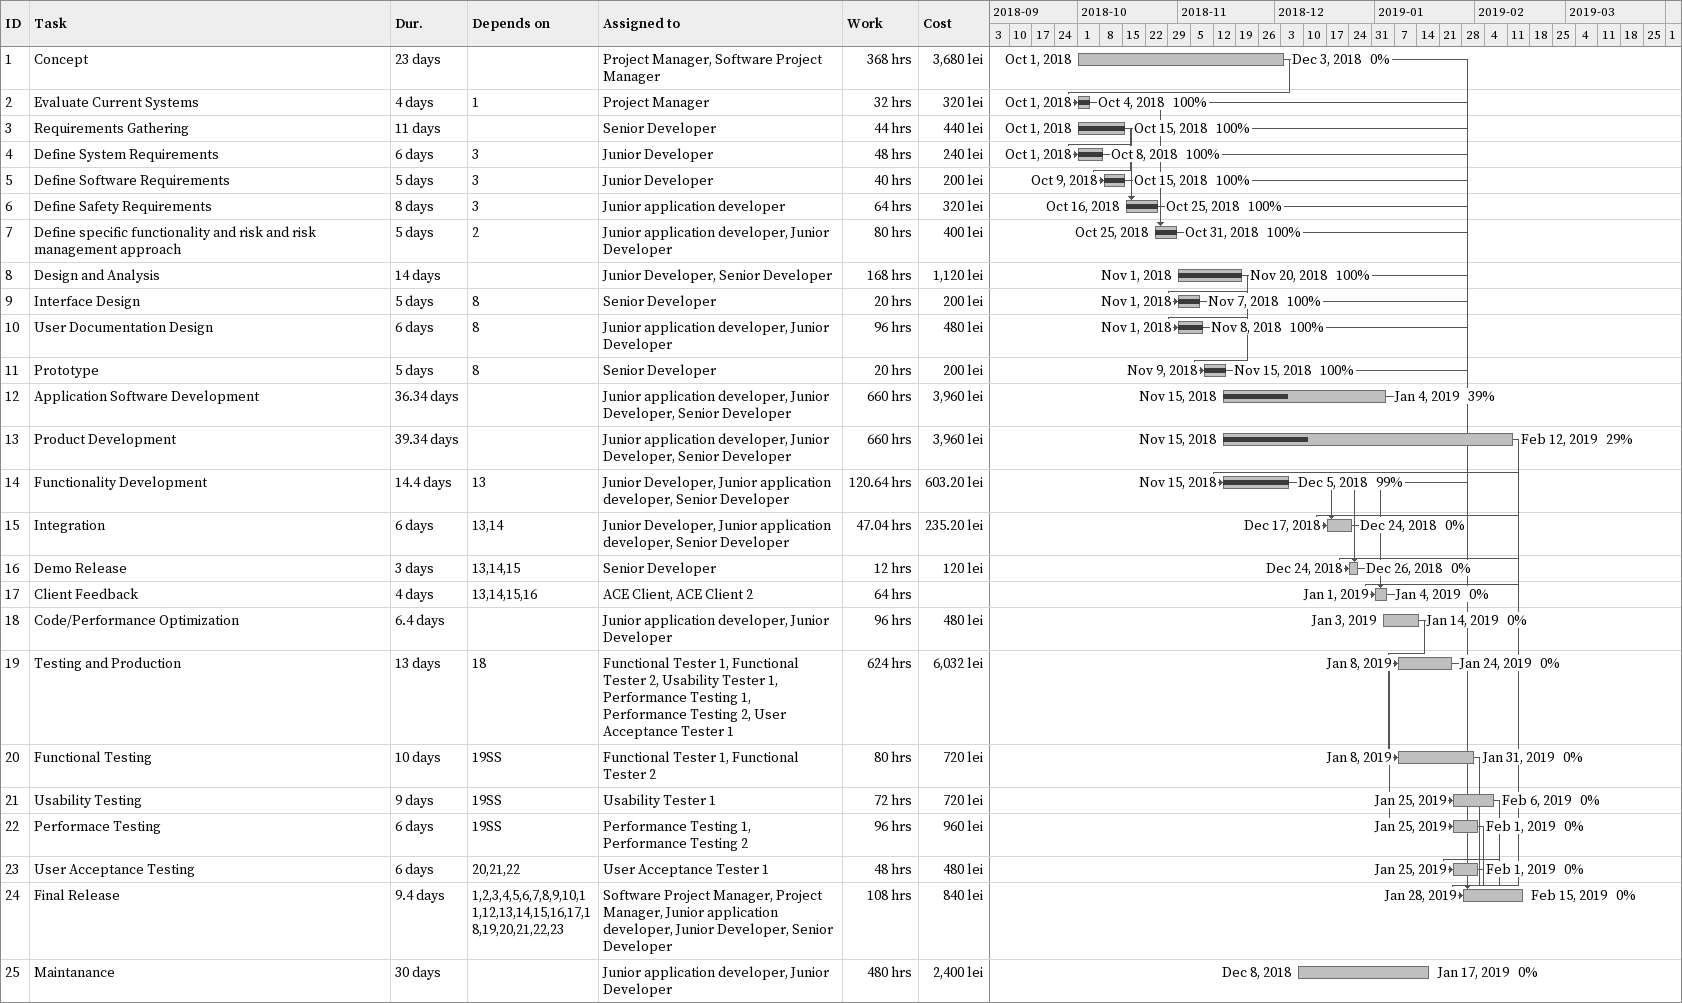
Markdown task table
| ID | Task | Duration | Start | Finish | Predecessors | Resources | % complete | Work (h) | Cost (lei) |
|---|---|---|---|---|---|---|---|---|---|
| 1 | Concept | 23d | 2018-10-01 | 2018-12-03 |  | Project Manager, Software Project Manager | 0 | 368 | 3680 |
| 2 | Evaluate Current Systems | 4d | 2018-10-01 | 2018-10-04 | 1 | Project Manager | 100 | 32 | 320 |
| 3 | Requirements Gathering | 11d | 2018-10-01 | 2018-10-15 |  | Senior Developer | 100 | 44 | 440 |
| 4 | Define System Requirements | 6d | 2018-10-01 | 2018-10-08 | 3 | Junior Developer | 100 | 48 | 240 |
| 5 | Define Software Requirements | 5d | 2018-10-09 | 2018-10-15 | 3 | Junior Developer | 100 | 40 | 200 |
| 6 | Define Safety Requirements | 8d | 2018-10-16 | 2018-10-25 | 3 | Junior application developer | 100 | 64 | 320 |
| 7 | Define specific functionality and risk and risk management approach | 5d | 2018-10-25 | 2018-10-31 | 2 | Junior application developer, Junior Developer | 100 | 80 | 400 |
| 8 | Design and Analysis | 14d | 2018-11-01 | 2018-11-20 |  | Junior Developer, Senior Developer | 100 | 168 | 1120 |
| 9 | Interface Design | 5d | 2018-11-01 | 2018-11-07 | 8 | Senior Developer | 100 | 20 | 200 |
| 10 | User Documentation Design | 6d | 2018-11-01 | 2018-11-08 | 8 | Junior application developer, Junior Developer | 100 | 96 | 480 |
| 11 | Prototype | 5d | 2018-11-09 | 2018-11-15 | 8 | Senior Developer | 100 | 20 | 200 |
| 12 | Application Software Development | 36.34d | 2018-11-15 | 2019-01-04 |  | Junior application developer, Junior Developer, Senior Developer | 39 | 660 | 3960 |
| 13 | Product Development | 39.34d | 2018-11-15 | 2019-02-12 |  | Junior application developer, Junior Developer, Senior Developer | 29 | 660 | 3960 |
| 14 | Functionality Development | 14.4d | 2018-11-15 | 2018-12-05 | 13 | Junior Developer, Junior application developer, Senior Developer | 99 | 120.64 | 603.20 |
| 15 | Integration | 6d | 2018-12-17 | 2018-12-24 | 13, 14 | Junior Developer, Junior application developer, Senior Developer | 0 | 47.04 | 235.20 |
| 16 | Demo Release | 3d | 2018-12-24 | 2018-12-26 | 13, 14, 15 | Senior Developer | 0 | 12 | 120 |
| 17 | Client Feedback | 4d | 2019-01-01 | 2019-01-04 | 13, 14, 15, 16 | ACE Client, ACE Client 2 | 0 | 64 |  |
| 18 | Code/Performance Optimization | 6.4d | 2019-01-03 | 2019-01-14 |  | Junior application developer, Junior Developer | 0 | 96 | 480 |
| 19 | Testing and Production | 13d | 2019-01-08 | 2019-01-24 | 18 | Functional Tester 1, Functional Tester 2, Usability Tester 1, Performance Testing 1, Performance Testing 2, User Acceptance Tester 1 | 0 | 624 | 6032 |
| 20 | Functional Testing | 10d | 2019-01-08 | 2019-01-31 | 19SS | Functional Tester 1, Functional Tester 2 | 0 | 80 | 720 |
| 21 | Usability Testing | 9d | 2019-01-25 | 2019-02-06 | 19SS | Usability Tester 1 | 0 | 72 | 720 |
| 22 | Performace Testing | 6d | 2019-01-25 | 2019-02-01 | 19SS | Performance Testing 1, Performance Testing 2 | 0 | 96 | 960 |
| 23 | User Acceptance Testing | 6d | 2019-01-25 | 2019-02-01 | 20, 21, 22 | User Acceptance Tester 1 | 0 | 48 | 480 |
| 24 | Final Release | 9.4d | 2019-01-28 | 2019-02-15 | 1, 2, 3, 4, 5, 6, 7, 8, 9, 10, 11, 12, 13, 14, 15, 16, 17, 18, 19, 20, 21, 22, 23 | Software Project Manager, Project Manager, Junior application developer, Junior Developer, Senior Developer | 0 | 108 | 840 |
| 25 | Maintanance | 30d | 2018-12-08 | 2019-01-17 |  | Junior application developer, Junior Developer | 0 | 480 | 2400 |
